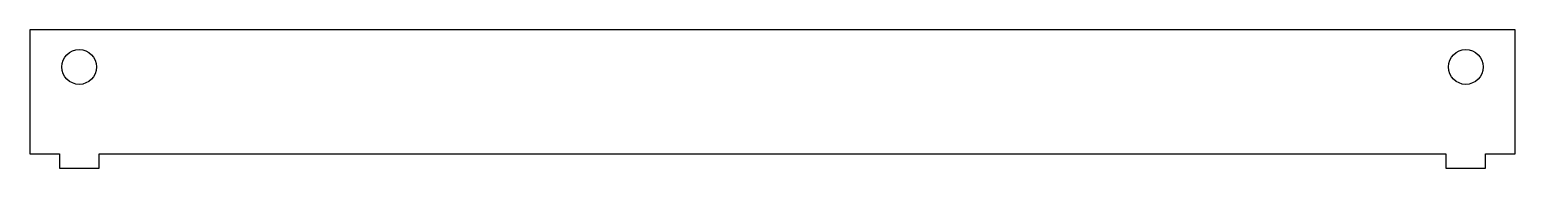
# Model space of a CAD drawing. Header units: millimetres. Extents: x 0 to 300, y -3 to 25.
import ezdxf

# ---------------------------------------------------------------- set-up
doc = ezdxf.new("R2010")
doc.units = ezdxf.units.MM

msp = doc.modelspace()

# ---------------------------------------------------------------- linework, layer by layer
for p, q in [((300, 25, 3), (0, 25, 3)), ((0, 25, 3), (0, 0, 3)), ((300, 0, 3), (300, 25, 3)), ((0, 0, 3), (6, 0, 3)), ((6, 0, 3), (6, -2.9, 3)), ((14, -2.9, 3), (14, 0, 3)), ((14, 0, 3), (286, 0, 3)), ((286, 0, 3), (286, -2.9, 3)), ((294, -2.9, 3), (294, 0, 3)), ((294, 0, 3), (300, 0, 3)), ((6, -2.9, 3), (14, -2.9, 3)), ((286, -2.9, 3), (294, -2.9, 3))]:
    msp.add_line(p, q)
for centre in [(10, 17.5, 3), (290, 17.5, 3)]:
    msp.add_circle(centre, 3.5)

doc.saveas('drawing.dxf')
